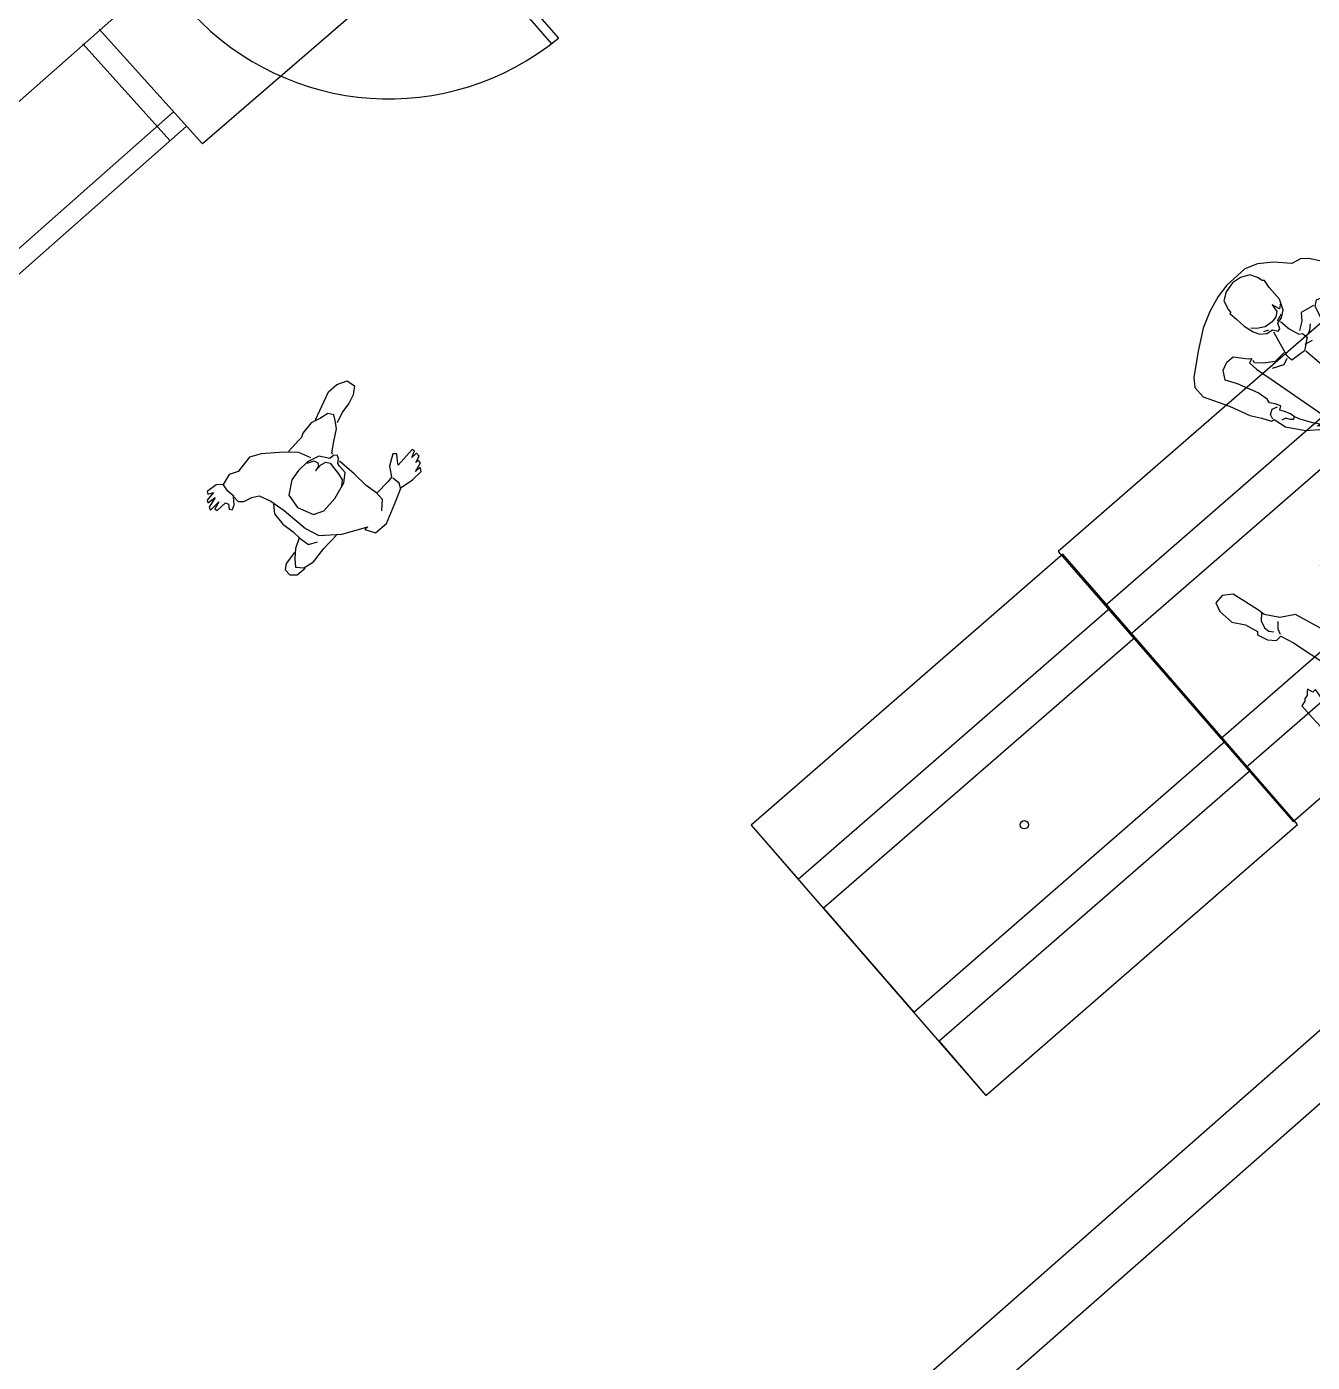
# Model space of a CAD drawing. Header units: metres. Extents: x 0 to 134, y 7 to 109.
# Drawn here: x 73.075 to 77.746, y 46.848 to 51.699 of the extents above; entities that cross this region are included whole.
import ezdxf

# ---------------------------------------------------------------- set-up
doc = ezdxf.new("R2010")
doc.units = ezdxf.units.M
for name, color, linetype, true_color in [('Borders', 6, 'Continuous', 0xff00ff), ('Buildings', 30, 'Continuous', 0xff7f00), ('Patio', 9, 'Continuous', 0xc0c0c0), ('Structures', 136, 'Continuous', 0x008080)]:
    doc.layers.add(name, color=color, linetype=linetype, true_color=true_color)

# ---------------------------------------------------------------- blocks, each defined once
blk = doc.blocks.new('Person sitting')
at = {"layer": 'Patio'}
for p, q in [((-0.0637, 0.6828), (-0.1182, 0.6763)), ((-0.0136, 0.6763), (-0.0637, 0.6828)), ((-0.1618, 0.648), (-0.1814, 0.6262)), ((-0.1182, 0.6763), (-0.1618, 0.648)), ((0.1084, 0.6414), (-0.0136, 0.6763)), ((0.1476, 0.6219), (0.1084, 0.6414)), ((-0.1923, 0.5914), (-0.2424, 0.5479)), ((-0.1814, 0.6262), (-0.1923, 0.5914)), ((-0.0354, 0.5609), (-0.0245, 0.587)), ((-0.0245, 0.587), (0.0604, 0.5783)), ((0.2042, 0.6219), (0.1476, 0.6219)), ((0.1769, 0.5848), (0.1977, 0.6164)), ((0.1813, 0.5653), (0.1769, 0.5848)), ((0.2086, 0.611), (0.2042, 0.6219)), ((0.2783, 0.6088), (0.2086, 0.611)), ((0.3349, 0.6044), (0.2783, 0.6088)), ((0.3393, 0.5849), (0.3349, 0.6044)), ((0.3458, 0.5783), (0.3393, 0.5849)), ((-0.2424, 0.5479), (-0.2794, 0.5021)), ((-0.0289, 0.5391), (-0.0376, 0.5087)), ((-0.0223, 0.5413), (-0.0354, 0.5609)), ((0.2412, 0.4521), (-0.0223, 0.5413)), ((0.0604, 0.5783), (0.1781, 0.5566)), ((0.1781, 0.5566), (0.1977, 0.5609)), ((0.1977, 0.5609), (0.2086, 0.5283)), ((0.25, 0.5435), (0.3414, 0.5283)), ((0.25, 0.5348), (0.25, 0.5435)), ((0.2739, 0.5109), (0.25, 0.5348)), ((0.3414, 0.5413), (0.3632, 0.5479)), ((0.3414, 0.5283), (0.3414, 0.5413)), ((0.348, 0.5653), (0.3458, 0.5783)), ((0.3589, 0.5544), (0.348, 0.5653)), ((0.3632, 0.5479), (0.3589, 0.5544)), ((0.6312, 0.537), (0.592, 0.5239)), ((0.6399, 0.5283), (0.6312, 0.537)), ((0.6878, 0.5413), (0.6399, 0.5283)), ((0.7292, 0.5696), (0.6878, 0.5413)), ((0.788, 0.574), (0.7292, 0.5696)), ((0.8207, 0.5609), (0.788, 0.574)), ((0.8229, 0.5261), (0.8207, 0.5609)), ((-0.2794, 0.5021), (-0.299, 0.4564)), ((-0.0376, 0.5087), (-0.042, 0.4891)), ((-0.042, 0.4891), (-0.018, 0.4695)), ((0.2086, 0.5283), (0.2587, 0.5043)), ((0.2587, 0.5043), (0.2717, 0.5043)), ((0.2717, 0.5043), (0.2739, 0.5109)), ((0.592, 0.5239), (0.568, 0.5021)), ((0.568, 0.5021), (0.568, 0.4804)), ((0.6116, 0.4978), (0.5963, 0.4869)), ((0.6312, 0.5), (0.6116, 0.4978)), ((0.6573, 0.4913), (0.6312, 0.5)), ((0.6769, 0.4695), (0.6573, 0.4913)), ((0.6965, 0.4717), (0.7987, 0.4947)), ((0.7987, 0.4947), (0.8229, 0.5261)), ((-0.299, 0.4564), (-0.3034, 0.3694)), ((-0.2707, 0.4543), (-0.2881, 0.4238)), ((-0.2445, 0.4673), (-0.2707, 0.4543)), ((-0.2249, 0.4717), (-0.2445, 0.4673)), ((-0.2184, 0.4782), (-0.2249, 0.4717)), ((-0.1879, 0.4717), (-0.2184, 0.4782)), ((-0.1316, 0.468), (-0.1879, 0.4717)), ((-0.1072, 0.4428), (-0.1366, 0.4354)), ((-0.0942, 0.4499), (-0.1316, 0.468)), ((-0.1201, 0.4612), (-0.1072, 0.4428)), ((-0.079, 0.426), (-0.0942, 0.4499)), ((-0.018, 0.4695), (-0.0006, 0.439)), ((0.0082, 0.4281), (0.0147, 0.439)), ((0.0256, 0.4673), (0.0103, 0.4847)), ((0.0147, 0.439), (0.0365, 0.4412)), ((0.0321, 0.4477), (0.0256, 0.4673)), ((0.0365, 0.4412), (0.0648, 0.3999)), ((0.0495, 0.4194), (0.0583, 0.4477)), ((0.3044, 0.4347), (0.2412, 0.4521)), ((0.5179, 0.4651), (0.3719, 0.4347)), ((0.568, 0.4804), (0.5179, 0.4651)), ((0.5941, 0.4695), (0.5745, 0.476)), ((0.6137, 0.4499), (0.5941, 0.4695)), ((0.6181, 0.4347), (0.666, 0.4673)), ((0.666, 0.4673), (0.6965, 0.4717)), ((-0.2881, 0.4238), (-0.2946, 0.389)), ((-0.2946, 0.389), (-0.2881, 0.3498)), ((-0.1366, 0.4354), (-0.1072, 0.4299)), ((-0.1072, 0.4299), (-0.0962, 0.4134)), ((-0.0925, 0.3913), (-0.098, 0.3601)), ((-0.0962, 0.4134), (-0.0925, 0.3913)), ((-0.089, 0.4341), (-0.0816, 0.4062)), ((-0.0744, 0.4022), (-0.079, 0.426)), ((-0.055, 0.3933), (-0.0744, 0.4022)), ((-0.0724, 0.4129), (-0.0311, 0.4173)), ((-0.0536, 0.3828), (-0.055, 0.3933)), ((-0.0311, 0.4173), (0.0082, 0.4281)), ((0.0648, 0.3999), (0.0561, 0.3433)), ((0.1432, 0.4086), (0.0691, 0.402)), ((0.2347, 0.4216), (0.1432, 0.4086)), ((0.3088, 0.4325), (0.2347, 0.4216)), ((0.3719, 0.4347), (0.3044, 0.4347)), ((0.5854, 0.3868), (0.6181, 0.4347)), ((-0.3034, 0.3694), (-0.2968, 0.3171)), ((-0.2881, 0.3498), (-0.2707, 0.3215)), ((-0.098, 0.3601), (-0.1146, 0.3343)), ((-0.0921, 0.328), (-0.0768, 0.3476)), ((-0.0802, 0.3606), (-0.089, 0.343)), ((-0.0768, 0.3476), (-0.0721, 0.3716)), ((-0.0721, 0.3716), (-0.0536, 0.3828)), ((0.0343, 0.3411), (-0.0616, 0.3694)), ((0.0169, 0.3411), (0.0169, 0.2976)), ((0.0561, 0.3433), (0.0343, 0.3411)), ((0.3915, 0.3215), (0.4743, 0.3541)), ((0.4634, 0.3433), (0.5222, 0.2693)), ((0.4743, 0.3541), (0.5854, 0.3868)), ((-0.2968, 0.3171), (-0.2794, 0.2584)), ((-0.2707, 0.3215), (-0.2358, 0.3106)), ((-0.2358, 0.3106), (-0.2228, 0.3084)), ((-0.2228, 0.3084), (-0.2228, 0.3041)), ((-0.2228, 0.3041), (-0.1901, 0.3063)), ((-0.1901, 0.3063), (-0.153, 0.3084)), ((-0.153, 0.3084), (-0.116, 0.3171)), ((-0.1146, 0.3343), (-0.1311, 0.3196)), ((-0.116, 0.3171), (-0.0921, 0.328)), ((0.0169, 0.2976), (-0.0093, 0.2627)), ((0.0474, 0.3106), (0.0278, 0.2714)), ((0.0386, 0.3346), (0.0474, 0.3106)), ((0.3001, 0.2867), (0.3915, 0.3215)), ((-0.2794, 0.2584), (-0.2533, 0.1974)), ((-0.0594, 0.2344), (-0.0507, 0.2453)), ((-0.0507, 0.2453), (-0.0463, 0.2279)), ((-0.0332, 0.241), (-0.042, 0.2431)), ((-0.0093, 0.2627), (-0.0332, 0.241)), ((0.0517, 0.241), (0.3001, 0.2867)), ((0.2935, 0.2519), (0.2717, 0.2366)), ((0.2717, 0.1974), (0.3175, 0.2497)), ((0.3109, 0.2562), (0.2913, 0.241)), ((0.2913, 0.241), (0.2935, 0.2519)), ((0.3175, 0.2497), (0.3109, 0.2562)), ((0.3719, 0.2693), (0.3327, 0.2867)), ((0.3937, 0.2714), (0.3719, 0.2693)), ((0.4308, 0.2301), (0.3937, 0.2714)), ((0.5222, 0.2693), (0.5484, 0.2344)), ((0.5353, 0.2627), (0.6486, 0.1953)), ((-0.2533, 0.1974), (-0.2075, 0.1256)), ((-0.1051, 0.1713), (-0.1029, 0.2018)), ((-0.1029, 0.2018), (-0.0594, 0.2344)), ((-0.0463, 0.2279), (-0.0115, 0.2301)), ((-0.0115, 0.2301), (0.0517, 0.241)), ((0.1454, 0.1974), (0.1258, 0.1887)), ((0.1541, 0.1844), (0.1454, 0.1974)), ((0.1911, 0.2018), (0.1694, 0.1931)), ((0.2042, 0.204), (0.1911, 0.2018)), ((0.2282, 0.2127), (0.2042, 0.204)), ((0.2128, 0.1957), (0.205, 0.188)), ((0.2072, 0.2023), (0.2128, 0.1957)), ((0.2107, 0.1561), (0.2717, 0.1974)), ((0.2717, 0.2366), (0.2282, 0.2127)), ((0.4896, 0.1974), (0.4308, 0.2301)), ((0.5266, 0.1974), (0.4896, 0.1974)), ((0.5288, 0.1778), (0.507, 0.1953)), ((0.5397, 0.2105), (0.5266, 0.1974)), ((0.5484, 0.2344), (0.5397, 0.2105)), ((0.6486, 0.1953), (0.6617, 0.1496)), ((-0.0942, 0.1408), (-0.1051, 0.1713)), ((0.0539, 0.1735), (-0.0223, 0.143)), ((0.0931, 0.18), (0.0539, 0.1735)), ((0.1084, 0.1757), (0.0931, 0.18)), ((0.1258, 0.1887), (0.1084, 0.1757)), ((0.1323, 0.167), (0.1389, 0.1866)), ((0.141, 0.1496), (0.1323, 0.167)), ((0.1585, 0.143), (0.141, 0.1496)), ((0.1694, 0.1931), (0.1541, 0.1844)), ((0.1628, 0.1452), (0.2107, 0.1561)), ((0.1896, 0.178), (0.184, 0.1637)), ((0.205, 0.188), (0.1896, 0.178)), ((0.568, 0.1365), (0.5288, 0.1778)), ((0.6617, 0.1496), (0.6399, 0.1169)), ((-0.2075, 0.1256), (-0.1509, 0.0473)), ((-0.0637, 0.1213), (-0.0942, 0.1408)), ((-0.0223, 0.143), (-0.0637, 0.1213)), ((0.0909, 0.093), (0.128, 0.1169)), ((0.128, 0.1169), (0.1606, 0.1343)), ((0.1606, 0.1343), (0.1628, 0.1452)), ((0.605, 0.1104), (0.568, 0.1365)), ((0.6399, 0.1169), (0.605, 0.1104)), ((-0.0768, 0.0211), (0.0147, 0.0647)), ((0.0147, 0.0647), (0.0909, 0.093)), ((-0.1509, 0.0473), (-0.1226, 0.0233)), ((-0.1226, 0.0233), (-0.0768, 0.0211))]:
    blk.add_line(p, q, dxfattribs=at)
blk = doc.blocks.new('Picnic table')
at = {"layer": 'Patio', "flags": 128}
for points in [[(-0.75, 0.39), (0.75, 0.39), (0.75, 0.65), (-0.75, 0.65)], [(-0.75, -0.65), (0.75, -0.65), (0.75, 0.65), (-0.75, 0.65)], [(-0.75, -0.25), (0.75, -0.25), (0.75, 0.25), (-0.75, 0.25)], [(-0.75, -0.65), (0.75, -0.65), (0.75, -0.39), (-0.75, -0.39)]]:
    blk.add_lwpolyline(points, close=True, dxfattribs=at)
at = {"layer": 'Patio'}
blk.add_circle((0, 0), 0.015, dxfattribs=at)
blk = doc.blocks.new('Bench seating')
at = {"layer": 'Patio'}
for name, p, rotation in [('Person sitting', (-0.4138, 0.4986), 315), ('Picnic table', (0.0126, 0.0081), 221), ('Person sitting', (0.5697, -0.3629), 135)]:
    blk.add_blockref(name, p, dxfattribs=dict(at, rotation=rotation))
blk = doc.blocks.new('door')
at = {"layer": 'Structures'}
for p, q in [((0.028, 0.16), (0.028, 1.104)), ((0.06, 0.16), (0.06, 1.1034)), ((0, 0.16), (0, 0)), ((0.028, 0.16), (0, 0.16)), ((0.028, 0.12), (0.028, 0.16)), ((0.04, 0.12), (0.028, 0.12)), ((0.04, 0.04), (0.04, 0.12)), ((0.028, 0), (0.028, 0.04)), ((0.028, 0.04), (0.04, 0.04)), ((0, 0), (0.028, 0))]:
    blk.add_line(p, q, dxfattribs=at)
blk.add_lwpolyline([(0.028, 0.16), (0.06, 0.16)], dxfattribs=at)
blk.add_lwpolyline([(1, 0.16), (1, 0), (0.972, 0), (0.972, 0.04), (0.96, 0.04), (0.96, 0.12), (0.972, 0.12), (0.972, 0.16)], close=True, dxfattribs=at)
blk.add_arc((-0.0014, 0.1306), 0.9738, 1.7273, 88.2727, dxfattribs=at)
blk = doc.blocks.new('Person walking')
at = {"layer": 'Patio'}
for p, q in [((-0.2726, 0.3), (-0.2795, 0.2931)), ((-0.2795, 0.2931), (-0.2623, 0.2793)), ((-0.2346, 0.2879), (-0.2726, 0.3)), ((-0.3157, 0.262), (-0.3209, 0.2517)), ((-0.3209, 0.2517), (-0.2795, 0.2448)), ((-0.2743, 0.2638), (-0.3157, 0.262)), ((-0.2795, 0.2448), (-0.3088, 0.2413)), ((-0.2985, 0.2827), (-0.3054, 0.2741)), ((-0.3054, 0.2741), (-0.2743, 0.2638)), ((-0.2623, 0.2793), (-0.2985, 0.2827)), ((-0.2191, 0.2672), (-0.2346, 0.2879)), ((-0.2295, 0.2396), (-0.2191, 0.2655)), ((-0.176, 0.2706), (-0.2191, 0.2672)), ((-0.1484, 0.25), (-0.176, 0.2706)), ((-0.0828, 0.2465), (-0.1484, 0.25)), ((-0.0483, 0.2189), (-0.0828, 0.2465)), ((-0.3088, 0.2413), (-0.3088, 0.231)), ((-0.3088, 0.231), (-0.2692, 0.2224)), ((-0.2657, 0.2103), (-0.2795, 0.1982)), ((-0.2795, 0.1982), (-0.2761, 0.1879)), ((-0.2692, 0.2224), (-0.2657, 0.2103)), ((-0.2571, 0.1914), (-0.2329, 0.212)), ((-0.2329, 0.212), (-0.2381, 0.1879)), ((-0.2312, 0.212), (-0.2295, 0.2396)), ((0.0035, 0.1551), (-0.0483, 0.2189)), ((-0.2761, 0.1879), (-0.2571, 0.1914)), ((-0.2381, 0.1879), (-0.226, 0.1707)), ((-0.226, 0.1707), (-0.1984, 0.1551)), ((-0.1984, 0.1551), (-0.1777, 0.1362)), ((0.0345, 0.1086), (0.0035, 0.1551)), ((0.1656, 0.1276), (0.2761, 0.1465)), ((0.2761, 0.1465), (0.3157, 0.1379)), ((-0.1777, 0.1362), (-0.1691, 0.0914)), ((0.069, 0.1345), (0.0155, 0.1414)), ((0.0431, 0.0621), (0.0345, 0.1086)), ((0.0845, 0.1327), (0.069, 0.1345)), ((0.1001, 0.1379), (0.0845, 0.1327)), ((0.1484, 0.1345), (0.1001, 0.1379)), ((0.1812, 0.1155), (0.1484, 0.1345)), ((0.2105, 0.1034), (0.1812, 0.1155)), ((0.2191, 0.0827), (0.2105, 0.1034)), ((0.3157, 0.1379), (0.3485, 0.1138)), ((0.3485, 0.1138), (0.3485, 0.0827)), ((-0.1984, 0.0534), (-0.2122, 0.0069)), ((-0.1725, 0.0759), (-0.1984, 0.0534)), ((-0.1691, 0.0914), (-0.1691, 0.031)), ((-0.1133, 0.0493), (-0.1318, -0.0018)), ((-0.0621, 0.0724), (-0.1133, 0.0493)), ((-0.0207, 0.0724), (-0.0621, 0.0724)), ((0.0242, 0.0638), (-0.0207, 0.0724)), ((0.0198, 0.0622), (0.0414, 0.0465)), ((0.0649, 0.0419), (0.0242, 0.0638)), ((0.1829, 0.0465), (0.2053, 0.0672)), ((0.2467, 0.0638), (0.2019, 0.0569)), ((0.2053, 0.0672), (0.2191, 0.0827)), ((0.2847, 0.0621), (0.2467, 0.0638)), ((0.3192, 0.0672), (0.2847, 0.0621)), ((0.3485, 0.0827), (0.3192, 0.0672)), ((-0.2122, 0.0069), (-0.2139, -0.0396)), ((-0.1691, 0.031), (-0.1777, -0.069)), ((0.0345, 0.0224), (0.0144, 0.0208)), ((0.0144, 0.0208), (0.0431, 0.0172)), ((0.0431, 0.031), (0.0345, 0.0224)), ((0.0414, 0.0465), (0.0431, 0.031)), ((0.0431, 0.0172), (0.0621, 0.0086)), ((0.0621, 0.0086), (0.0673, -0.0069)), ((0.0811, 0.0039), (0.0649, 0.0419)), ((0.0972, -0.0012), (0.0811, 0.0039)), ((0.0999, 0.0036), (0.1018, 0.0103)), ((0.1018, 0.0103), (0.1398, 0.0276)), ((0.1398, 0.0276), (0.1829, 0.0465)), ((-0.2139, -0.0396), (-0.2191, -0.0741)), ((-0.1318, -0.0018), (-0.1196, -0.0643)), ((0.0621, -0.0259), (0.0535, -0.0534)), ((0.0673, -0.0069), (0.0621, -0.0259)), ((0.0713, -0.0701), (0.0782, -0.0408)), ((0.0782, -0.0408), (0.0822, -0.0299)), ((0.0822, -0.0299), (0.0995, -0.0219)), ((0.0863, -0.1), (0.0924, -0.0301)), ((0.1059, -0.0103), (0.0972, -0.0012)), ((0.0995, -0.0219), (0.1059, -0.0103)), ((-0.3433, -0.0948), (-0.3485, -0.1189)), ((-0.3226, -0.0845), (-0.3433, -0.0948)), ((-0.2726, -0.0862), (-0.3226, -0.0845)), ((-0.2588, -0.081), (-0.2899, -0.1)), ((-0.2191, -0.0707), (-0.2588, -0.081)), ((-0.2191, -0.0741), (-0.2191, -0.1121)), ((-0.1777, -0.069), (-0.1708, -0.1241)), ((-0.1196, -0.0643), (-0.0868, -0.0867)), ((-0.0868, -0.0867), (-0.0276, -0.0948)), ((-0.0276, -0.0948), (0.038, -0.0879)), ((0.0431, -0.0776), (0.0242, -0.0879)), ((0.038, -0.0879), (0.0713, -0.0701)), ((0.0535, -0.0534), (0.0431, -0.0776)), ((-0.3485, -0.1189), (-0.333, -0.1414)), ((-0.333, -0.1414), (-0.2968, -0.1517)), ((-0.2899, -0.1), (-0.314, -0.1207)), ((-0.314, -0.1207), (-0.2985, -0.1465)), ((-0.2191, -0.1121), (-0.1932, -0.1327)), ((-0.1708, -0.1241), (-0.119, -0.1896)), ((0.0759, -0.1603), (0.0863, -0.1)), ((-0.2985, -0.1465), (-0.2605, -0.162)), ((-0.2605, -0.162), (-0.2001, -0.1655)), ((-0.2001, -0.1655), (-0.1329, -0.1758)), ((-0.119, -0.1896), (-0.0431, -0.2517)), ((0.0759, -0.2086), (0.0759, -0.1603)), ((0.1829, -0.1896), (0.1536, -0.2189)), ((0.226, -0.1741), (0.1829, -0.1896)), ((0.2139, -0.2034), (0.2346, -0.1862)), ((0.2346, -0.1862), (0.226, -0.1741)), ((0.069, -0.2362), (0.0328, -0.2586)), ((0.0759, -0.2069), (0.069, -0.2362)), ((0.1346, -0.2172), (0.0759, -0.2086)), ((0.1536, -0.2189), (0.1346, -0.2172)), ((0.1518, -0.2534), (0.1536, -0.2241)), ((0.2036, -0.2138), (0.2139, -0.2034)), ((0.2795, -0.2224), (0.2036, -0.2138)), ((0.2554, -0.2379), (0.2795, -0.2327)), ((0.2778, -0.2431), (0.2554, -0.2379)), ((0.2795, -0.2327), (0.2795, -0.2224)), ((-0.0569, -0.2482), (-0.0449, -0.2862)), ((-0.0431, -0.2517), (-0.0569, -0.2482)), ((-0.0449, -0.2862), (0.0052, -0.3)), ((0.0052, -0.3), (0.0828, -0.2827)), ((0.0828, -0.2827), (0.1432, -0.2689)), ((0.138, -0.2706), (0.1518, -0.2534)), ((0.1432, -0.2689), (0.1898, -0.2862)), ((0.1898, -0.2862), (0.2329, -0.2948)), ((0.2208, -0.2775), (0.2571, -0.2741)), ((0.2433, -0.2827), (0.2208, -0.2775)), ((0.2329, -0.2948), (0.2433, -0.2827)), ((0.2485, -0.2603), (0.2743, -0.2569)), ((0.2605, -0.262), (0.2485, -0.2603)), ((0.2571, -0.2741), (0.2605, -0.262)), ((0.2743, -0.2569), (0.2778, -0.2431))]:
    blk.add_line(p, q, dxfattribs=at)

msp = doc.modelspace()

# ---------------------------------------------------------------- linework, layer by layer
at = {"layer": 'Borders'}
for p, q in [((82.5639, 51.9954), (74.9796, 45.3324)), ((73.5953, 51.2845), (73.2787, 51.6361)), ((81.7664, 51.5609), (74.8476, 45.4827)), ((73.6077, 51.3888), (70.5731, 48.7127)), ((73.654, 51.3363), (70.6194, 48.6602))]:
    msp.add_line(p, q, dxfattribs=at)
at = {"layer": 'Buildings'}
for p, q in [((74.9213, 52.3149), (73.7134, 51.2729)), ((73.4623, 51.7939), (70.1065, 48.8346)), ((73.7134, 51.2729), (73.3381, 51.6897))]:
    msp.add_line(p, q, dxfattribs=at)
at = {"layer": 'Patio'}
msp.add_open_spline([(85.0549, 53.8754), (83.6552, 51.0039), (77.8397, 45.6771), (72.1056, 40.6598), (72.1056, 40.6598), (72.1056, 40.6598)], degree=3, dxfattribs=at)

# ---------------------------------------------------------------- block references
at = {"layer": 'Borders', "rotation": 40.99999999999999}
msp.add_blockref('Picnic table', (76.7, 48.8), dxfattribs=at)
at = {"layer": 'Buildings', "rotation": 221}
msp.add_blockref('door', (74.3034, 52.508), dxfattribs=at)
at = {"layer": 'Patio'}
msp.add_blockref('Bench seating', (77.8031, 49.7859), dxfattribs=at)
at = {"layer": 'Patio', "rotation": 55.00000000000001}
msp.add_blockref('Person walking', (74.133, 50.0617), dxfattribs=at)

doc.saveas('drawing.dxf')
